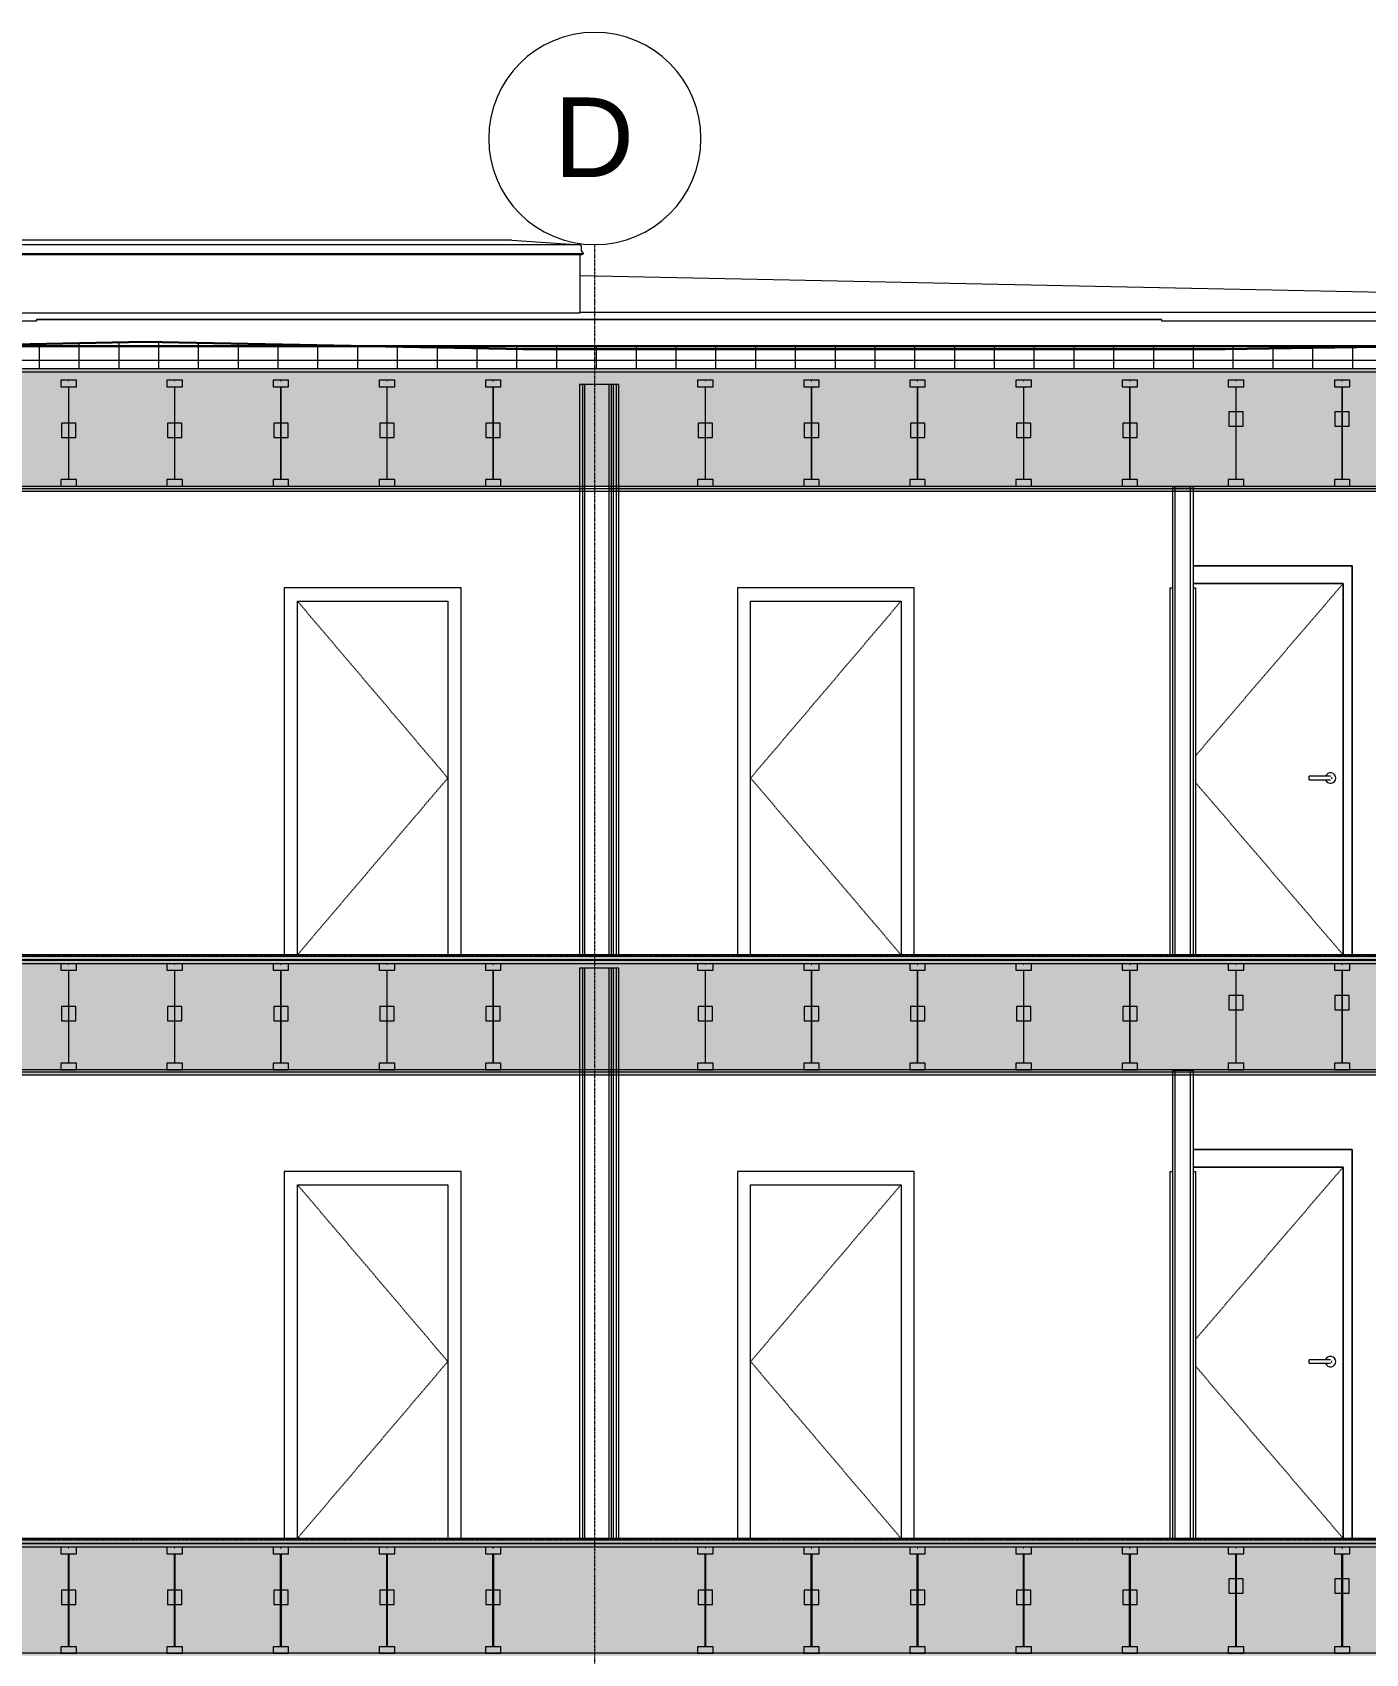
# Model space of a CAD drawing. Header units: inches. Extents: x -4168 to 1483, y -300 to 637.
# Drawn here: x 98.2 to 399.7, y 109.9 to 476.7 of the extents above; entities that cross this region are included whole.
import ezdxf

# ---------------------------------------------------------------- set-up
doc = ezdxf.new("R2010")
doc.units = ezdxf.units.IN
doc.header["$MEASUREMENT"] = 0
doc.linetypes.add('Dash 1_16_', pattern=[0.125, 0.0625, -0.0625])
doc.linetypes.add('Grid Line 1_2_', pattern=[0.875, 0.5, -0.125, 0.125, -0.125])
for name, color, linetype, lineweight in [('0-3', 55, 'Continuous', 9), ('0-5', 10, 'Continuous', 5), ('0-6', 253, 'Continuous', 9), ('A-CLNG-1', 251, 'Continuous', 5), ('A-CLNG-2', 13, 'Continuous', 9), ('A-DOOR-1', 253, 'Dash 1_16_', 9), ('A-DOOR-4', 7, 'Dash 1_16_', 9), ('A-DOOR-5', 7, 'Continuous', 9), ('A-DOOR-FRAM-2', 253, 'Continuous', 9), ('A-DOOR-FRAM-3', 7, 'Continuous', 9), ('A-FLOR-2', 8, 'Continuous', 5), ('A-FLOR-3', 251, 'Continuous', 5), ('A-FLOR-7', 192, 'Continuous', 9), ('A-FLOR-8', 55, 'Continuous', 9), ('A-FLOR-LEVL-1', 51, 'Grid Line 1_2_', 9), ('A-FLOR-MCUT-2', 51, 'Continuous', 9), ('A-FLOR-PATT-1', 45, 'Continuous', 9), ('A-ROOF-1', 252, 'Continuous', 13), ('A-ROOF-2', 251, 'Continuous', 5), ('A-ROOF-3', 132, 'Continuous', 9), ('A-ROOF-4', 55, 'Continuous', 9), ('A-ROOF-PATT-1', 45, 'Continuous', 9), ('A-WALL-1', 253, 'Continuous', 9), ('A-WALL-2', 53, 'Continuous', 13), ('A-WALL-4', 250, 'Continuous', 13), ('A-WALL-6', 55, 'Continuous', 9), ('I-WALL-3', 7, 'Continuous', 9), ('I-WALL-4', 55, 'Continuous', 9), ('S-BEAM-2', 7, 'Continuous', 9), ('S-BEAM-4', 55, 'Continuous', 9), ('S-GRID-1', 1, 'Grid Line 1_2_', 9), ('S-GRID-IDEN', 1, 'Continuous', 9)]:
    doc.layers.add(name, color=color, linetype=linetype, lineweight=lineweight)
doc.styles.add('Arial', font='arial.ttf', dxfattribs={"height": 18})
pattern_1 = [(161.57, (100.2508, 147.113), (-3.8399538, -1.54e-05), [0, -27.322, 3.034, 0]), (18.43, (99.2908, 147.113), (-3.8399538, 1.54e-05), [0, -27.322, 3.034, 0]), (108.43, (100.2508, 147.113), (1.919622, -9.6005246), [9.106, -21.25]), (71.57, (99.2908, 147.113), (1.919622, 9.6005246), [9.106, -21.25])]
pattern_2 = [(135, (99.771, 146.633), (-4.24264, -4.24264), [])]
pattern_3 = [(0, (99.771, 146.633), (15.36, 3.84), [1.267, -10.253, 1.267, -10.253, -61.44]), (0, (99.771, 146.633), (15.36, 3.84), [-23.04, 1.267, -21.773, 1.267, -10.253, -26.88]), (0, (99.771, 146.633), (15.36, 3.84), [-57.6, 1.267, -6.413, 1.267, -17.933]), (120, (105.531, 148.553), (-11.005538, 11.38215), [1.267, -10.253, 1.267, -10.253, -61.44]), (120, (105.531, 148.553), (-11.005538, 11.38215), [-23.04, 1.267, -21.773, 1.267, -10.253, -26.88]), (120, (105.531, 148.553), (-11.005538, 11.38215), [-57.6, 1.267, -6.413, 1.267, -17.933]), (240, (107.451, 156.233), (-4.354462, -15.22215), [1.267, -10.253, 1.267, -10.253, -61.44]), (240, (107.451, 156.233), (-4.354462, -15.22215), [-23.04, 1.267, -21.773, 1.267, -10.253, -26.88]), (240, (107.451, 156.233), (-4.354462, -15.22215), [-57.6, 1.267, -6.413, 1.267, -17.933])]
pattern_4 = [(0, (99.771, 146.633), (0, 4.798), []), (315, (99.7708, 146.633), (4.798427, 0), [6.786, -6.786]), (45, (99.7708, 146.633), (4.798427, 0), [6.786, -6.786])]
pattern_5 = [(0, (99.771, 146.633), (30.72, 7.68), [1.267, -21.773, 1.267, -21.773, -122.88]), (0, (99.771, 146.633), (30.72, 7.68), [-46.08, 1.267, -44.813, 1.267, -21.773, -53.76]), (0, (99.771, 146.633), (30.72, 7.68), [-115.2, 1.267, -14.093, 1.267, -37.133]), (120, (111.291, 150.473), (-22.011075, 22.7643), [1.267, -21.773, 1.267, -21.773, -122.88]), (120, (111.291, 150.473), (-22.011075, 22.7643), [-46.08, 1.267, -44.813, 1.267, -21.773, -53.76]), (120, (111.291, 150.473), (-22.011075, 22.7643), [-115.2, 1.267, -14.093, 1.267, -37.133]), (240, (115.131, 165.833), (-8.708925, -30.4443), [1.267, -21.773, 1.267, -21.773, -122.88]), (240, (115.131, 165.833), (-8.708925, -30.4443), [-46.08, 1.267, -44.813, 1.267, -21.773, -53.76]), (240, (115.131, 165.833), (-8.708925, -30.4443), [-115.2, 1.267, -14.093, 1.267, -37.133])]
pattern_6 = [(0, (99.771, 146.633), (0, 9), []), (90, (99.771, 146.633), (-9, 6e-16), [])]

# ---------------------------------------------------------------- blocks, each defined once
blk = doc.blocks.new('SWING - SINGLE - FLUSH - SWING - FLUSH - 2-10 x 6-8 - PRIVACY-3983844-BUILDING SECTION - EAST_WEST AT RAMP - LOOKING SOUTH')
at = {"layer": 'A-DOOR-FRAM-2'}
for p, q in [((-10709.06, 136), (-10709.06, 219)), ((-10709.06, 219), (-10708.56, 219)), ((-10703.81, 219), (-10703.31, 219)), ((-10703.31, 219), (-10703.31, 136))]:
    blk.add_line(p, q, dxfattribs=at)
blk = doc.blocks.new('SWING - SINGLE - FLUSH - SWING - FLUSH - 2-10 x 6-8 - PRIVACY-V71-BUILDING SECTION - EAST_WEST AT RAMP - LOOKING SOUTH')
at = {"layer": 'A-DOOR-1'}
for p in [(-10769.94, 216), (-10769.94, 136)]:
    blk.add_line(p, (-10803.94, 176), dxfattribs=at)
at = {"layer": 'A-DOOR-FRAM-2'}
for p, q in [((-10806.94, 219), (-10806.94, 136)), ((-10766.94, 219), (-10806.94, 219)), ((-10766.94, 136), (-10766.94, 219)), ((-10803.94, 136), (-10803.94, 216)), ((-10803.94, 216), (-10769.94, 216)), ((-10769.94, 216), (-10769.94, 136))]:
    blk.add_line(p, q, dxfattribs=at)
blk = doc.blocks.new('SWING - SINGLE - FLUSH - SWING - FLUSH - 2-10 x 6-8 - PRIVACY-V72-BUILDING SECTION - EAST_WEST AT RAMP - LOOKING SOUTH')
at = {"layer": 'A-DOOR-1'}
for p in [(-10906.43, 216), (-10906.43, 136)]:
    blk.add_line(p, (-10872.43, 176), dxfattribs=at)
at = {"layer": 'A-DOOR-FRAM-2'}
for p, q in [((-10869.43, 219), (-10909.43, 219)), ((-10909.43, 219), (-10909.43, 136)), ((-10869.43, 136), (-10869.43, 219)), ((-10906.43, 136), (-10906.43, 216)), ((-10906.43, 216), (-10872.43, 216)), ((-10872.43, 216), (-10872.43, 136))]:
    blk.add_line(p, q, dxfattribs=at)
blk = doc.blocks.new('CTR - 1st Phase - Unit Layouts_rvt-2-BUILDING SECTION - EAST_WEST AT RAMP - LOOKING SOUTH')
at = {"layer": 'A-WALL-1'}
for p, q in [((-10703.81, 373.87), (-10708.56, 373.87)), ((-10708.56, 373.87), (-10708.56, 268)), ((-10703.81, 268), (-10703.81, 373.87)), ((-10708.56, 268), (-10703.81, 268)), ((-10703.81, 241.87), (-10708.56, 241.87)), ((-10708.56, 241.87), (-10708.56, 136)), ((-10703.81, 136), (-10703.81, 241.87)), ((-10708.56, 136), (-10703.81, 136))]:
    blk.add_line(p, q, dxfattribs=at)
at = {"layer": 'A-WALL-2'}
for p, q in [((-10707.94, 268), (-10707.94, 373.87)), ((-10704.44, 268), (-10704.44, 373.87)), ((-10707.94, 136), (-10707.94, 241.87)), ((-10704.44, 136), (-10704.44, 241.87))]:
    blk.add_line(p, q, dxfattribs=at)
at = {"layer": '0-6'}
for name, p in [('SWING - SINGLE - FLUSH - SWING - FLUSH - 2-10 x 6-8 - PRIVACY-V72-BUILDING SECTION - EAST_WEST AT RAMP - LOOKING SOUTH', (0, 132)), ('SWING - SINGLE - FLUSH - SWING - FLUSH - 2-10 x 6-8 - PRIVACY-V71-BUILDING SECTION - EAST_WEST AT RAMP - LOOKING SOUTH', (0, 132)), ('SWING - SINGLE - FLUSH - SWING - FLUSH - 2-10 x 6-8 - PRIVACY-3983844-BUILDING SECTION - EAST_WEST AT RAMP - LOOKING SOUTH', (0, 132)), ('SWING - SINGLE - FLUSH - SWING - FLUSH - 2-10 x 6-8 - PRIVACY-V72-BUILDING SECTION - EAST_WEST AT RAMP - LOOKING SOUTH', (0, 0)), ('SWING - SINGLE - FLUSH - SWING - FLUSH - 2-10 x 6-8 - PRIVACY-V71-BUILDING SECTION - EAST_WEST AT RAMP - LOOKING SOUTH', (0, 0)), ('SWING - SINGLE - FLUSH - SWING - FLUSH - 2-10 x 6-8 - PRIVACY-3983844-BUILDING SECTION - EAST_WEST AT RAMP - LOOKING SOUTH', (0, 0))]:
    blk.add_blockref(name, p, dxfattribs=at)
blk = doc.blocks.new('HOLLOW METAL - UNIT DOOR-V87-BUILDING SECTION - EAST_WEST AT RAMP - LOOKING SOUTH')
at = {"layer": 'A-DOOR-4'}
for p, q in [((-10669.94, 352), (-10703.31, 313.06)), ((-10703.31, 306.94), (-10669.94, 268))]:
    blk.add_line(p, q, dxfattribs=at)
at = {"layer": 'A-DOOR-5'}
for p, q in [((-10669.94, 352), (-10703.81, 352)), ((-10669.94, 268), (-10669.94, 352)), ((-10673.48, 308.39), (-10677.62, 308.39)), ((-10677.62, 308), (-10677.62, 308.39)), ((-10677.62, 307.61), (-10677.62, 308)), ((-10677.62, 307.61), (-10673.48, 307.61))]:
    blk.add_line(p, q, dxfattribs=at)
at = {"layer": 'A-DOOR-5', "flags": 128}
for points in [[(-10672.89, 308.39), (-10672.89, 308.39), (-10672.89, 308.39), (-10672.9, 308.39), (-10672.9, 308.39), (-10672.9, 308.39), (-10672.91, 308.39), (-10672.92, 308.39), (-10672.92, 308.39), (-10672.93, 308.39), (-10672.94, 308.39), (-10672.95, 308.39), (-10672.96, 308.39), (-10672.97, 308.39), (-10672.98, 308.39), (-10673, 308.39), (-10673.01, 308.39), (-10673.02, 308.39), (-10673.04, 308.39), (-10673.06, 308.39), (-10673.07, 308.39), (-10673.09, 308.39), (-10673.11, 308.39), (-10673.13, 308.39), (-10673.14, 308.39), (-10673.16, 308.39), (-10673.18, 308.39), (-10673.2, 308.39), (-10673.23, 308.39), (-10673.25, 308.39), (-10673.27, 308.39), (-10673.29, 308.39), (-10673.31, 308.39), (-10673.34, 308.39), (-10673.36, 308.39), (-10673.38, 308.39), (-10673.41, 308.39), (-10673.43, 308.39), (-10673.45, 308.39), (-10673.48, 308.39), (-10673.48, 308.39)], [(-10673.48, 307.61), (-10673.46, 307.61), (-10673.44, 307.61), (-10673.41, 307.61), (-10673.39, 307.61), (-10673.37, 307.61), (-10673.34, 307.61), (-10673.32, 307.61), (-10673.3, 307.61), (-10673.28, 307.61), (-10673.25, 307.61), (-10673.23, 307.61), (-10673.21, 307.61), (-10673.19, 307.61), (-10673.17, 307.61), (-10673.15, 307.61), (-10673.13, 307.61), (-10673.11, 307.61), (-10673.09, 307.61), (-10673.08, 307.61), (-10673.06, 307.61), (-10673.04, 307.61), (-10673.03, 307.61), (-10673.01, 307.61), (-10673, 307.61), (-10672.99, 307.61), (-10672.97, 307.61), (-10672.96, 307.61), (-10672.95, 307.61), (-10672.94, 307.61), (-10672.93, 307.61), (-10672.92, 307.61), (-10672.92, 307.61), (-10672.91, 307.61), (-10672.91, 307.61), (-10672.9, 307.61), (-10672.9, 307.61), (-10672.89, 307.61), (-10672.89, 307.61), (-10672.89, 307.61)]]:
    blk.add_lwpolyline(points, dxfattribs=at)
at = {"layer": 'A-DOOR-5'}
for centre, radius, start, end in [((-10672.79, 308), 1.18, 0, 160.3657), ((-10672.89, 308), 0.394, 75, 90), ((-10672.89, 308), 0.394, 0, 30), ((-10672.79, 308), 1.18, 199.5633, 0), ((-10672.89, 308), 0.394, 270, 285), ((-10672.89, 308), 0.394, 330, 0)]:
    blk.add_arc(centre, radius, start, end, dxfattribs=at)
at = {"layer": 'A-DOOR-FRAM-3'}
for p, q in [((-10667.94, 356), (-10703.81, 356)), ((-10667.94, 268), (-10667.94, 356)), ((-10703.81, 352), (-10669.94, 352)), ((-10669.94, 352), (-10669.94, 268))]:
    blk.add_line(p, q, dxfattribs=at)
blk = doc.blocks.new('CTR - 1st Phase - Common Walls_rvt-2-BUILDING SECTION - EAST_WEST AT RAMP - LOOKING SOUTH')
at = {"layer": 'A-WALL-4'}
for p, q in [((-10842, 397), (-10842, 268)), ((-10841.5, 397), (-10841.5, 268)), ((-10836, 397), (-10836, 268)), ((-10835.5, 397), (-10835.5, 268)), ((-10835, 397), (-10835, 268)), ((-10834.38, 397), (-10834.38, 268)), ((-10842, 265), (-10842, 136)), ((-10841.5, 265), (-10841.5, 136)), ((-10836, 265), (-10836, 136)), ((-10835.5, 265), (-10835.5, 136)), ((-10835, 265), (-10835, 136)), ((-10834.38, 265), (-10834.38, 136))]:
    blk.add_line(p, q, dxfattribs=at)
at = {"layer": 'I-WALL-3'}
for p, q in [((-10833.75, 397), (-10842.63, 397)), ((-10842.63, 397), (-10842.63, 268)), ((-10833.75, 268), (-10833.75, 397)), ((-10842.63, 268), (-10833.75, 268)), ((-10833.75, 265), (-10842.63, 265)), ((-10842.63, 265), (-10842.63, 136)), ((-10833.75, 136), (-10833.75, 265)), ((-10842.63, 136), (-10833.75, 136))]:
    blk.add_line(p, q, dxfattribs=at)
at = {"layer": 'I-WALL-4'}
for p, q in [((-10703.81, 356), (-10667.94, 356)), ((-10667.94, 356), (-10667.94, 268)), ((-10703.81, 224), (-10667.94, 224)), ((-10667.94, 224), (-10667.94, 136))]:
    blk.add_line(p, q, dxfattribs=at)
at = {"layer": '0-3'}
for p in [(0, 0), (0, -132)]:
    blk.add_blockref('HOLLOW METAL - UNIT DOOR-V87-BUILDING SECTION - EAST_WEST AT RAMP - LOOKING SOUTH', p, dxfattribs=at)
blk = doc.blocks.new('TRUSS - 24_-2435410-BUILDING SECTION - EAST_WEST AT RAMP - LOOKING SOUTH')
at = {"layer": 'S-BEAM-2'}
for p, q in [((-11100.44, 134), (-11103.94, 134)), ((-11103.94, 134), (-11103.94, 132.5)), ((-11103.94, 132.5), (-11100.44, 132.5)), ((-11100.44, 132.5), (-11100.44, 134)), ((-11100.56, 124.3), (-11103.81, 124.3)), ((-11103.81, 124.3), (-11103.81, 121.04)), ((-11103.81, 121.04), (-11100.56, 121.04)), ((-11100.56, 121.04), (-11100.56, 124.3)), ((-11100.44, 111.5), (-11103.94, 111.5)), ((-11103.94, 111.5), (-11103.94, 110)), ((-11100.44, 110), (-11100.44, 111.5)), ((-11103.94, 110), (-11100.44, 110))]:
    blk.add_line(p, q, dxfattribs=at)
at = {"layer": 'S-BEAM-4'}
for p, q in [((-11102.25, 133.75), (-11102.13, 133.75)), ((-11102.25, 111.5), (-11102.25, 132.5)), ((-11102.13, 132.5), (-11102.13, 111.5))]:
    blk.add_line(p, q, dxfattribs=at)
blk = doc.blocks.new('TRUSS - 24_-2435448-BUILDING SECTION - EAST_WEST AT RAMP - LOOKING SOUTH')
at = {"layer": 'S-BEAM-2'}
for p, q in [((-11028.44, 134), (-11031.94, 134)), ((-11031.94, 134), (-11031.94, 132.5)), ((-11031.94, 132.5), (-11028.44, 132.5)), ((-11028.44, 132.5), (-11028.44, 134)), ((-11028.56, 126.83), (-11031.81, 126.83)), ((-11031.81, 126.83), (-11031.81, 123.57)), ((-11028.56, 123.57), (-11028.56, 126.83)), ((-11031.81, 123.57), (-11028.56, 123.57)), ((-11028.44, 111.5), (-11031.94, 111.5)), ((-11031.94, 111.5), (-11031.94, 110)), ((-11028.44, 110), (-11028.44, 111.5)), ((-11031.94, 110), (-11028.44, 110))]:
    blk.add_line(p, q, dxfattribs=at)
at = {"layer": 'S-BEAM-4'}
for p, q in [((-11030.25, 133.75), (-11030.13, 133.75)), ((-11030.25, 111.5), (-11030.25, 132.5)), ((-11030.13, 132.5), (-11030.13, 111.5))]:
    blk.add_line(p, q, dxfattribs=at)
blk = doc.blocks.new('TRUSS - 24_-V99-BUILDING SECTION - EAST_WEST AT RAMP - LOOKING SOUTH')
at = {"layer": 'S-BEAM-2'}
for p, q in [((-10427.64, 134), (-10427.64, 132.5)), ((-10424.14, 134), (-10427.64, 134)), ((-10427.64, 132.5), (-10424.14, 132.5)), ((-10424.14, 132.5), (-10424.14, 134)), ((-10424.26, 124.3), (-10427.51, 124.3)), ((-10427.51, 124.3), (-10427.51, 121.04)), ((-10427.51, 121.04), (-10424.26, 121.04)), ((-10424.26, 121.04), (-10424.26, 124.3)), ((-10427.64, 111.5), (-10427.64, 110)), ((-10424.14, 111.5), (-10427.64, 111.5)), ((-10424.14, 110), (-10424.14, 111.5)), ((-10427.64, 110), (-10424.14, 110))]:
    blk.add_line(p, q, dxfattribs=at)
at = {"layer": 'S-BEAM-4'}
for p, q in [((-10425.83, 133.75), (-10425.95, 133.75)), ((-10425.95, 132.5), (-10425.95, 111.5)), ((-10425.83, 111.5), (-10425.83, 132.5))]:
    blk.add_line(p, q, dxfattribs=at)
blk = doc.blocks.new('TRUSS - 24_-V98-BUILDING SECTION - EAST_WEST AT RAMP - LOOKING SOUTH')
at = {"layer": 'S-BEAM-2'}
for p, q in [((-10355.64, 134), (-10355.64, 132.5)), ((-10352.14, 134), (-10355.64, 134)), ((-10355.64, 132.5), (-10352.14, 132.5)), ((-10352.14, 132.5), (-10352.14, 134)), ((-10352.26, 126.83), (-10355.51, 126.83)), ((-10355.51, 126.83), (-10355.51, 123.57)), ((-10352.26, 123.57), (-10352.26, 126.83)), ((-10355.51, 123.57), (-10352.26, 123.57)), ((-10355.64, 111.5), (-10355.64, 110)), ((-10352.14, 111.5), (-10355.64, 111.5)), ((-10352.14, 110), (-10352.14, 111.5)), ((-10355.64, 110), (-10352.14, 110))]:
    blk.add_line(p, q, dxfattribs=at)
at = {"layer": 'S-BEAM-4'}
for p, q in [((-10353.83, 133.75), (-10353.95, 133.75)), ((-10353.95, 132.5), (-10353.95, 111.5)), ((-10353.83, 111.5), (-10353.83, 132.5))]:
    blk.add_line(p, q, dxfattribs=at)
blk = doc.blocks.new('CTR - 1st Phase - Structure_rvt-2-BUILDING SECTION - EAST_WEST AT RAMP - LOOKING SOUTH')
at = {"layer": '0-3'}
for name, p in [('TRUSS - 24_-V99-BUILDING SECTION - EAST_WEST AT RAMP - LOOKING SOUTH', (-532.3, 264)), ('TRUSS - 24_-V99-BUILDING SECTION - EAST_WEST AT RAMP - LOOKING SOUTH', (-508.3, 264)), ('TRUSS - 24_-V99-BUILDING SECTION - EAST_WEST AT RAMP - LOOKING SOUTH', (-484.3, 264)), ('TRUSS - 24_-V99-BUILDING SECTION - EAST_WEST AT RAMP - LOOKING SOUTH', (-460.3, 264)), ('TRUSS - 24_-V99-BUILDING SECTION - EAST_WEST AT RAMP - LOOKING SOUTH', (-436.3, 264)), ('TRUSS - 24_-V99-BUILDING SECTION - EAST_WEST AT RAMP - LOOKING SOUTH', (-388.3, 264)), ('TRUSS - 24_-V99-BUILDING SECTION - EAST_WEST AT RAMP - LOOKING SOUTH', (-364.3, 264)), ('TRUSS - 24_-V99-BUILDING SECTION - EAST_WEST AT RAMP - LOOKING SOUTH', (-340.3, 264)), ('TRUSS - 24_-V99-BUILDING SECTION - EAST_WEST AT RAMP - LOOKING SOUTH', (-316.3, 264)), ('TRUSS - 24_-V99-BUILDING SECTION - EAST_WEST AT RAMP - LOOKING SOUTH', (-292.3, 264)), ('TRUSS - 24_-V98-BUILDING SECTION - EAST_WEST AT RAMP - LOOKING SOUTH', (-340.3, 264)), ('TRUSS - 24_-V98-BUILDING SECTION - EAST_WEST AT RAMP - LOOKING SOUTH', (-316.3, 264)), ('TRUSS - 24_-V99-BUILDING SECTION - EAST_WEST AT RAMP - LOOKING SOUTH', (-532.3, 132)), ('TRUSS - 24_-V99-BUILDING SECTION - EAST_WEST AT RAMP - LOOKING SOUTH', (-508.3, 132)), ('TRUSS - 24_-V99-BUILDING SECTION - EAST_WEST AT RAMP - LOOKING SOUTH', (-484.3, 132)), ('TRUSS - 24_-V99-BUILDING SECTION - EAST_WEST AT RAMP - LOOKING SOUTH', (-460.3, 132)), ('TRUSS - 24_-V99-BUILDING SECTION - EAST_WEST AT RAMP - LOOKING SOUTH', (-436.3, 132)), ('TRUSS - 24_-V99-BUILDING SECTION - EAST_WEST AT RAMP - LOOKING SOUTH', (-388.3, 132)), ('TRUSS - 24_-V99-BUILDING SECTION - EAST_WEST AT RAMP - LOOKING SOUTH', (-364.3, 132)), ('TRUSS - 24_-V99-BUILDING SECTION - EAST_WEST AT RAMP - LOOKING SOUTH', (-340.3, 132)), ('TRUSS - 24_-V99-BUILDING SECTION - EAST_WEST AT RAMP - LOOKING SOUTH', (-316.3, 132)), ('TRUSS - 24_-V99-BUILDING SECTION - EAST_WEST AT RAMP - LOOKING SOUTH', (-292.3, 132)), ('TRUSS - 24_-V98-BUILDING SECTION - EAST_WEST AT RAMP - LOOKING SOUTH', (-340.3, 132)), ('TRUSS - 24_-V98-BUILDING SECTION - EAST_WEST AT RAMP - LOOKING SOUTH', (-316.3, 132)), ('TRUSS - 24_-2435410-BUILDING SECTION - EAST_WEST AT RAMP - LOOKING SOUTH', (144, 0)), ('TRUSS - 24_-2435410-BUILDING SECTION - EAST_WEST AT RAMP - LOOKING SOUTH', (168, 0)), ('TRUSS - 24_-2435410-BUILDING SECTION - EAST_WEST AT RAMP - LOOKING SOUTH', (192, 0)), ('TRUSS - 24_-2435410-BUILDING SECTION - EAST_WEST AT RAMP - LOOKING SOUTH', (216, 0)), ('TRUSS - 24_-2435410-BUILDING SECTION - EAST_WEST AT RAMP - LOOKING SOUTH', (240, 0)), ('TRUSS - 24_-2435410-BUILDING SECTION - EAST_WEST AT RAMP - LOOKING SOUTH', (288, 0)), ('TRUSS - 24_-2435410-BUILDING SECTION - EAST_WEST AT RAMP - LOOKING SOUTH', (312, 0)), ('TRUSS - 24_-2435410-BUILDING SECTION - EAST_WEST AT RAMP - LOOKING SOUTH', (336, 0)), ('TRUSS - 24_-2435410-BUILDING SECTION - EAST_WEST AT RAMP - LOOKING SOUTH', (360, 0)), ('TRUSS - 24_-2435410-BUILDING SECTION - EAST_WEST AT RAMP - LOOKING SOUTH', (384, 0)), ('TRUSS - 24_-2435448-BUILDING SECTION - EAST_WEST AT RAMP - LOOKING SOUTH', (336, 0)), ('TRUSS - 24_-2435448-BUILDING SECTION - EAST_WEST AT RAMP - LOOKING SOUTH', (360, 0))]:
    blk.add_blockref(name, p, dxfattribs=at)
blk = doc.blocks.new('Basic Wall _ EXT - FIBER CEMENT - SMALL - 2_ XPS - ___-2145932-BUILDING SECTION - EAST_WEST AT RAMP - LOOKING SOUTH')
at = {"layer": 'A-WALL-6'}
for p, q in [((-11256.27, 428.6), (-11240.83, 429.66)), ((-10857.95, 429.66), (-11240.83, 429.66)), ((-10857.95, 429.66), (-10842.51, 428.6)), ((-11257, 426.57), (-11256.53, 427.3)), ((-11256.81, 426.45), (-11257, 426.57)), ((-10841.78, 426.57), (-11257, 426.57)), ((-11256.68, 426.42), (-10842.1, 426.42)), ((-11256.49, 427.44), (-11256.49, 428.35)), ((-10842.51, 428.6), (-11256.27, 428.6)), ((-10842.29, 428.35), (-10842.29, 427.44)), ((-10842.25, 427.3), (-10841.78, 426.57)), ((-10841.78, 426.57), (-10841.97, 426.45))]:
    blk.add_line(p, q, dxfattribs=at)
at = {"layer": 'A-WALL-6', "flags": 128}
for points in [[(-11256.68, 426.42), (-11256.69, 426.42), (-11256.75, 426.43), (-11256.81, 426.45)], [(-11256.53, 427.3), (-11256.5, 427.35), (-11256.49, 427.39), (-11256.49, 427.44)], [(-11256.49, 428.35), (-11256.48, 428.41), (-11256.46, 428.47), (-11256.42, 428.52), (-11256.38, 428.56), (-11256.32, 428.59), (-11256.27, 428.6)], [(-10842.51, 428.6), (-10842.45, 428.59), (-10842.4, 428.56), (-10842.36, 428.52), (-10842.32, 428.47), (-10842.3, 428.41), (-10842.29, 428.35)], [(-10842.29, 427.44), (-10842.29, 427.39), (-10842.27, 427.35), (-10842.25, 427.3)], [(-10841.97, 426.45), (-10842.03, 426.43), (-10842.09, 426.42), (-10842.1, 426.42)]]:
    blk.add_lwpolyline(points, dxfattribs=at)
blk = doc.blocks.new('Grid - Grid Head - Circle-50561-BUILDING SECTION - EAST_WEST AT RAMP - LOOKING SOUTH')
at = {"layer": 'S-GRID-IDEN'}
for start, end in [(0, 180), (180, 360)]:
    blk.add_arc((-11847.19, 475.86), 24, start, end, dxfattribs=at)

msp = doc.modelspace()

# ---------------------------------------------------------------- hatches: boundary and pattern name
at = {"layer": 'A-CLNG-1'}
h = msp.add_hatch(color=256, dxfattribs=at)
h.paths.add_polyline_path([(-774.6726, 109.5), (-774.6226, 109.5), (-774.6226, 110), (-774.6726, 109.9995)], flags=0)
h.paths.add_polyline_path([(-814.2351, 109.5), (-814.2351, 110), (-814.8601, 110), (-814.8601, 109.5)], flags=0)
h.paths.add_polyline_path([(-1017.1241, 109.5), (-818.3601, 109.5), (-818.3601, 110), (-1017.1241, 110)], flags=0)
h.paths.add_polyline_path([(874.3335, 109.5), (1047.479, 109.5), (1047.4774, 110), (-366.4226, 110), (-366.4226, 109.5), (874.1123, 109.5)], flags=0)
at = {"layer": 'A-FLOR-2'}
h = msp.add_hatch(color=256, dxfattribs=at)
h.paths.add_polyline_path([(-640.8351, 266.75), (-488.8726, 266.75), (-488.8726, 266.875), (-1045.7726, 266.875), (-1045.7726, 266.75), (-643.8081, 266.75)], flags=0)
h.paths.add_polyline_path([(662.3851, 266.75), (1076.1274, 266.75), (1076.1274, 266.875), (-365.9976, 266.875), (-365.9976, 266.75), (134.9788, 266.75), (657.4561, 266.75)], flags=0)
h = msp.add_hatch(color=256, dxfattribs=at)
h.paths.add_polyline_path([(-869.7436, 134.75), (-774.4226, 134.75), (-774.4226, 134.875), (-1045.7726, 134.875), (-1045.7726, 134.75), (-978.9823, 134.75), (-886.154, 134.75)], flags=0)
h.paths.add_polyline_path([(756.0367, 134.75), (1076.1274, 134.75), (1076.1274, 134.875), (568.7335, 134.875), (-365.9976, 134.875), (-365.9976, 134.75), (125.1207, 134.75), (720.4149, 134.75)], flags=0)
at = {"layer": 'A-FLOR-3'}
h = msp.add_hatch(color=256, dxfattribs=at)
h.paths.add_polyline_path([(-589.5888, 241.5), (-488.8726, 241.5), (-488.8726, 242), (-682.6226, 242), (-682.6226, 241.5), (-594.0476, 241.5)], flags=0)
h.paths.add_polyline_path([(-1045.1476, 241.5), (-828.3726, 241.5), (-828.3726, 241.875), (-824.8726, 241.875), (-824.8726, 241.5), (-688.1226, 241.5), (-688.1226, 242), (-1045.7726, 242), (-1045.7726, 241.5)], flags=0)
h.paths.add_polyline_path([(-91.7566, 241.5), (1076.1274, 241.5), (1076.1274, 242), (-365.9976, 242), (-365.9976, 241.5), (-101.6147, 241.5)], flags=0)
at = {"layer": 'A-FLOR-PATT-1'}
h = msp.add_hatch(dxfattribs=at)
h.set_pattern_fill('FP_21', color=256, style=0, pattern_type=2)
h.set_pattern_definition(pattern_2)
h.paths.add_polyline_path([(-499.9851, 267.625), (-488.8726, 267.625), (-488.8726, 268), (-1045.1476, 268), (-1045.1476, 267.625), (-500.0543, 267.625)], flags=0)
h.paths.add_polyline_path([(662.3851, 267.625), (1075.5024, 267.625), (1075.5024, 268), (-365.9976, 268), (-365.9976, 267.625), (657.4561, 267.625)], flags=0)
h = msp.add_hatch(dxfattribs=at)
h.set_pattern_fill('FP_20', color=256, style=0, pattern_type=2)
h.set_pattern_definition(pattern_1)
h.paths.add_polyline_path([(-1045.7726, 242), (-488.8726, 242), (-488.8726, 266), (-1051.2726, 266), (-1051.2726, 242)], flags=0)
h.paths.add_polyline_path([(682.1013, 242), (1081.6274, 242), (1081.6274, 266), (-365.9976, 266), (-365.9976, 242), (677.1722, 242)], flags=0)
h = msp.add_hatch(dxfattribs=at)
h.set_pattern_fill('FP_22', color=256, style=0, pattern_type=2)
h.set_pattern_definition(pattern_3)
h.paths.add_polyline_path([(-594.5178, 266.875), (-488.8726, 266.875), (-488.8726, 267.625), (-1045.7726, 267.6246), (-1045.7726, 266.875), (-604.3759, 266.875)], flags=0)
h.paths.add_polyline_path([(657.4561, 266.875), (1076.1274, 266.875), (1076.1274, 267.625), (-365.9976, 267.625), (-365.9976, 266.875), (647.598, 266.875)], flags=0)
h = msp.add_hatch(dxfattribs=at)
h.set_pattern_fill('FP_23', color=256, style=0, pattern_type=2)
h.set_pattern_definition(pattern_4)
h.paths.add_polyline_path([(-767.9976, 266), (-488.8726, 266), (-488.8726, 266.75), (-1045.7726, 266.75), (-1045.7726, 266), (-801.9976, 266)], flags=0)
h.paths.add_polyline_path([(916.5089, 266), (1076.1274, 266), (1076.1274, 266.75), (-365.9976, 266.75), (-365.9976, 266), (913.7657, 266)], flags=0)
h = msp.add_hatch(dxfattribs=at)
h.set_pattern_fill('FP_24', color=256, style=0, pattern_type=2)
h.set_pattern_definition(pattern_5)
h.paths.add_polyline_path([(-1045.1476, 240.875), (-828.3726, 240.875), (-828.3726, 241.5), (-1045.1476, 241.5)], flags=0)
h.paths.add_polyline_path([(-491.0082, 240.875), (-488.8726, 240.875), (-488.8726, 241.5), (-682.6226, 241.5), (-682.6226, 240.875), (-495.6101, 240.875)], flags=0)
h.paths.add_polyline_path([(-824.8726, 240.875), (-688.1226, 240.875), (-688.1226, 241.5), (-824.8726, 241.5), (-824.8726, 241.2525)], flags=0)
h.paths.add_polyline_path([(-365.9976, 240.875), (1075.5024, 240.875), (1075.5024, 241.5), (-365.9976, 241.5)], flags=0)
h = msp.add_hatch(dxfattribs=at)
h.set_pattern_fill('FP_21', color=256, style=0, pattern_type=2)
h.set_pattern_definition(pattern_2)
h.paths.add_polyline_path([(-1045.1476, 135.625), (-774.4226, 135.625), (-774.4226, 136), (-1045.1476, 136)], flags=0)
h.paths.add_polyline_path([(834.9012, 135.625), (1075.5024, 135.625), (1075.5024, 136), (-365.9976, 136), (-365.9976, 135.625), (832.3524, 135.625)], flags=0)
h = msp.add_hatch(dxfattribs=at)
h.set_pattern_fill('FP_20', color=256, style=0, pattern_type=2)
h.set_pattern_definition(pattern_1)
h.paths.add_polyline_path([(-1051.2726, 110), (-774.4226, 110), (-774.4226, 134), (-1051.2726, 134), (-1051.2726, 120.222)], flags=0)
h.paths.add_polyline_path([(-365.9976, 110), (1081.6274, 110), (1081.6274, 134), (-365.9976, 134), (-365.9976, 114.2394)], flags=0)
h = msp.add_hatch(dxfattribs=at)
h.set_pattern_fill('FP_22', color=256, style=0, pattern_type=2)
h.set_pattern_definition(pattern_3)
h.paths.add_polyline_path([(-867.7991, 134.875), (-774.4226, 134.875), (-774.4226, 135.625), (-1045.7726, 135.625), (-1045.7726, 134.875), (-869.7436, 134.875)], flags=0)
h.paths.add_polyline_path([(798.3524, 134.875), (1076.1274, 134.875), (1076.1274, 135.625), (-365.9976, 135.625), (-365.9976, 134.875), (795.3524, 134.875)], flags=0)
h = msp.add_hatch(dxfattribs=at)
h.set_pattern_fill('FP_23', color=256, style=0, pattern_type=2)
h.set_pattern_definition(pattern_4)
h.paths.add_polyline_path([(-774.4226, 134), (-774.4226, 134.75), (-1045.7726, 134.75), (-1045.7726, 134), (-781.821, 134)], flags=0)
h.paths.add_polyline_path([(6.824, 134), (1076.1274, 134), (1076.1274, 134.75), (-365.9976, 134.75), (-365.9976, 134), (-3.0341, 134)], flags=0)
at = {"layer": 'A-ROOF-1'}
h = msp.add_hatch(color=256, dxfattribs=at)
h.paths.add_polyline_path([(-367.7476, 404.8718), (-367.7824, 405.1224), (-466.363, 406.7531), (-522.0102, 405.5454), (-510.4883, 405.5454), (-465.9091, 406.5129), (-367.7824, 404.8724)], flags=0)
h.paths.add_polyline_path([(-658.1621, 405.5454), (-651.513, 405.5454), (-682.8726, 406.7253), (-682.8726, 406.4752), (-663.5243, 405.7472)], flags=0)
h.paths.add_polyline_path([(618.0239, 405.5454), (636.9593, 405.5454), (608.5631, 405.7955), (615.8545, 405.7955), (475.9774, 406.763), (412.5656, 405.7955), (428.9531, 405.7955), (475.9783, 406.513), (615.8578, 405.5454)], flags=0)
h.paths.add_polyline_path([(-132.1773, 405.7955), (-121.3308, 405.8079), (-164.9267, 406.763), (-204.123, 405.7955), (-193.9916, 405.7955), (-164.9263, 406.5129), (-141.047, 405.9898)], flags=0)
h.paths.add_polyline_path([(85.6885, 405.7955), (87.3546, 405.7955), (123.6073, 406.5129), (160.8532, 405.7955), (173.8343, 405.7955), (123.6073, 406.763), (75.8304, 405.7955), (80.8697, 405.7955)], flags=0)
h = msp.add_hatch(color=256, dxfattribs=at)
h.paths.add_polyline_path([(-604.3759, 405.5454), (-520.0802, 405.5873), (-510.4886, 405.7955), (-657.2599, 405.7616), (-651.513, 405.5454), (-614.234, 405.5454)], flags=0)
h.paths.add_polyline_path([(647.598, 405.5454), (713.2274, 405.5456), (713.2274, 405.7955), (613.4138, 405.7528), (637.74, 405.5454)], flags=0)
h.paths.add_polyline_path([(-91.7566, 405.5454), (75.8304, 405.5674), (85.6885, 405.7955), (-367.7476, 405.7955), (-367.7476, 405.5454), (-101.6147, 405.5454)], flags=0)
h.paths.add_polyline_path([(412.4149, 405.5454), (412.564, 405.5454), (428.9531, 405.7955), (163.0707, 405.7528), (174.411, 405.5454), (411.0045, 405.5454)], flags=0)
at = {"layer": 'A-ROOF-2'}
h = msp.add_hatch(color=256, dxfattribs=at)
h.paths.add_polyline_path([(-682.6226, 373.5), (-487.1226, 373.5), (-487.1226, 374), (-682.6226, 374), (-682.6226, 373.5032)], flags=0)
h.paths.add_polyline_path([(646.0024, 373.5), (712.6649, 373.5007), (712.6649, 374), (516.8774, 374), (516.8774, 373.5), (640.346, 373.5)], flags=0)
h.paths.add_polyline_path([(-365.4976, 373.5), (-64.9351, 373.5), (-64.9351, 374), (-367.7476, 374), (-367.7476, 373.5), (-367.6226, 373.5)], flags=0)
h.paths.add_polyline_path([(509.5852, 373.5), (511.3774, 373.5), (511.3774, 374), (228.5649, 374), (228.5649, 373.5), (499.7271, 373.5)], flags=0)
h.paths.add_polyline_path([(-59.4351, 373.5), (223.0649, 373.5), (223.0649, 374), (-59.4351, 374), (-59.4351, 373.8575)], flags=0)
at = {"layer": 'A-ROOF-PATT-1'}
h = msp.add_hatch(dxfattribs=at)
h.set_pattern_fill('FP_26', color=256, style=0, pattern_type=2)
h.set_pattern_definition(pattern_6)
h.paths.add_polyline_path([(-466.363, 402.513), (-367.7476, 402.513), (-367.7824, 404.8724), (-466.363, 406.5031), (-510.4883, 405.5454), (-487.1226, 405.5454), (-487.1226, 402.513), (-475.506, 402.513)], flags=0)
h.paths.add_polyline_path([(-682.8726, 405.5454), (-658.1621, 405.5454), (-682.8726, 406.4752), (-682.8726, 405.7955)], flags=0)
h.paths.add_polyline_path([(480.011, 405.5454), (615.8578, 405.5454), (475.9783, 406.513), (412.564, 405.5454), (470.1529, 405.5454)], flags=0)
h.paths.add_polyline_path([(125.1207, 405.5454), (173.8346, 405.5454), (123.6073, 406.5129), (75.8304, 405.5454), (123.6073, 405.5454)], flags=0)
h.paths.add_polyline_path([(-180.4792, 405.7955), (-132.1773, 405.7955), (-164.9263, 406.5129), (-193.9916, 405.7955), (-183.3226, 405.7955)], flags=0)
h = msp.add_hatch(dxfattribs=at)
h.set_pattern_fill('FP_26', color=256, style=0, pattern_type=2)
h.set_pattern_definition(pattern_6)
h.paths.add_polyline_path([(-487.2476, 400.5444), (-487.1226, 400.5444), (-487.1226, 405.5454), (-682.8726, 405.5454), (-682.8726, 400.5444), (-491.0082, 400.5444)], flags=0)
h.paths.add_polyline_path([(627.8819, 400.5444), (714.2274, 400.5444), (714.2274, 405.5454), (-367.7476, 405.5454), (-367.7476, 400.5444), (618.0239, 400.5444)], flags=0)
h = msp.add_hatch(dxfattribs=at)
h.set_pattern_fill('FP_20', color=256, style=0, pattern_type=2)
h.set_pattern_definition(pattern_1)
h.paths.add_polyline_path([(-682.8726, 374), (-487.1226, 374), (-487.1226, 399.7942), (-683.8726, 399.7942), (-683.8726, 374.192)], flags=0)
h.paths.add_polyline_path([(696.8884, 374), (714.2274, 374), (714.2274, 399.7942), (-367.7476, 399.7942), (-367.7476, 374), (677.1722, 374)], flags=0)
h = msp.add_hatch(dxfattribs=at)
h.set_pattern_fill('FP_23', color=256, style=0, pattern_type=2)
h.set_pattern_definition(pattern_4)
h.paths.add_polyline_path([(-682.8726, 399.7942), (-487.1226, 399.7942), (-487.1226, 400.5444), (-682.8726, 400.5405)], flags=0)
h.paths.add_polyline_path([(-367.6226, 399.7942), (713.2274, 399.7949), (713.2274, 400.5444), (-367.7476, 400.5444), (-367.7476, 399.7942)], flags=0)
h = msp.add_hatch(dxfattribs=at)
h.set_pattern_fill('FP_24', color=256, style=0, pattern_type=2)
h.set_pattern_definition(pattern_5)
h.paths.add_polyline_path([(-487.9851, 372.875), (-487.1226, 372.875), (-487.1226, 373.5), (-682.6226, 373.5), (-682.6226, 372.875), (-491.0082, 372.875)], flags=0)
h.paths.add_polyline_path([(639.538, 372.875), (712.6649, 372.875), (712.6649, 373.5), (516.8774, 373.5), (516.8774, 372.875), (637.74, 372.875)], flags=0)
h.paths.add_polyline_path([(96.7524, 372.875), (223.0649, 372.875), (223.0649, 373.5), (-59.4351, 373.5), (-59.4351, 372.875), (95.5465, 372.875)], flags=0)
h.paths.add_polyline_path([(-365.4976, 372.875), (-64.9351, 372.875), (-64.9351, 373.5), (-367.7476, 373.5), (-367.7476, 372.875), (-367.6226, 372.8751)], flags=0)
h.paths.add_polyline_path([(292.7078, 372.875), (511.3774, 372.875), (511.3774, 373.5), (228.5649, 373.5), (228.5649, 372.875), (282.8497, 372.875)], flags=0)

# ---------------------------------------------------------------- linework, layer by layer
at = {"layer": 'A-CLNG-2'}
msp.add_line((1047.479, 110), (-366.4226, 110), dxfattribs=at)
at = {"layer": 'A-FLOR-7'}
for p, q in [((1075.5024, 268), (-365.9976, 268)), ((-365.9976, 240.875), (1075.5024, 240.875)), ((1075.5024, 136), (-365.9976, 136))]:
    msp.add_line(p, q, dxfattribs=at)
at = {"layer": 'A-FLOR-8'}
for p, q in [((99.1274, 411.7541), (353.6274, 411.7541)), ((685.0274, 413.2853), (222.0524, 413.2853))]:
    msp.add_line(p, q, dxfattribs=at)
at = {"layer": 'A-FLOR-LEVL-1'}
for p, q in [((-1138.4549, 268), (1405.5613, 268)), ((-1138.4549, 136), (1405.5613, 136))]:
    msp.add_line(p, q, dxfattribs=at)
at = {"layer": 'A-FLOR-MCUT-2'}
for p, q in [((1075.5024, 267.625), (-365.9976, 267.625)), ((1076.1274, 266.875), (-365.9976, 266.875)), ((1076.1274, 266.75), (-365.9976, 266.75)), ((1076.1274, 266), (-365.9976, 266)), ((1076.1274, 242), (-365.9976, 242)), ((1075.5024, 241.5), (-365.9976, 241.5)), ((1075.5024, 135.625), (-365.9976, 135.625)), ((1076.1274, 134.875), (-365.9976, 134.875)), ((1076.1274, 134.75), (-365.9976, 134.75)), ((1076.1274, 134), (-365.9976, 134))]:
    msp.add_line(p, q, dxfattribs=at)
at = {"layer": 'A-ROOF-3'}
for p, q in [((714.2274, 405.7955), (-367.7476, 405.7955)), ((714.2274, 405.5454), (-367.7476, 405.5454)), ((123.6073, 406.763), (40.3377, 405.115)), ((123.6073, 406.5129), (40.3384, 404.865)), ((209.1579, 405.115), (123.6073, 406.763)), ((209.1573, 404.865), (123.6073, 406.5129)), ((367.9689, 404.865), (209.1573, 404.865)), ((367.9692, 405.115), (209.1579, 405.115)), ((475.9783, 406.513), (367.9689, 404.865)), ((475.9774, 406.763), (367.9692, 405.115)), ((-367.7476, 402.513), (714.2274, 402.513)), ((714.2274, 400.5444), (-367.7476, 400.5444)), ((714.2274, 399.7942), (-367.7476, 399.7942)), ((-367.7476, 374), (1081.6274, 374)), ((-367.7476, 373.5), (1076.1274, 373.5)), ((-367.7476, 372.875), (1075.5024, 372.875))]:
    msp.add_line(p, q, dxfattribs=at)
at = {"layer": 'A-ROOF-4'}
for p, q in [((222.0501, 421.6865), (612.5274, 413.6521)), ((99.1274, 411.3836), (40.3399, 411.3836)), ((353.6274, 411.754), (99.1274, 411.754)), ((99.1274, 411.754), (99.1274, 411.3836)), ((353.6274, 411.3836), (353.6274, 411.754)), ((412.4149, 411.3836), (353.6274, 411.3836))]:
    msp.add_line(p, q, dxfattribs=at)
at = {"layer": 'A-WALL-6'}
for p, q in [((222.0524, 413.2306), (222.0524, 426.4154)), ((-183.3226, 413.2306), (222.0524, 413.2306))]:
    msp.add_line(p, q, dxfattribs=at)
at = {"layer": 'S-GRID-1'}
msp.add_line((225.3774, -159.8356), (225.3774, 428.6716), dxfattribs=at)

# ---------------------------------------------------------------- block references
at = {"layer": '0-5'}
for name in ['CTR - 1st Phase - Structure_rvt-2-BUILDING SECTION - EAST_WEST AT RAMP - LOOKING SOUTH', 'CTR - 1st Phase - Common Walls_rvt-2-BUILDING SECTION - EAST_WEST AT RAMP - LOOKING SOUTH', 'CTR - 1st Phase - Unit Layouts_rvt-2-BUILDING SECTION - EAST_WEST AT RAMP - LOOKING SOUTH']:
    msp.add_blockref(name, (11064.5668, 0), dxfattribs=at)
at = {"layer": 'A-WALL-6'}
msp.add_blockref('Basic Wall _ EXT - FIBER CEMENT - SMALL - 2_ XPS - ___-2145932-BUILDING SECTION - EAST_WEST AT RAMP - LOOKING SOUTH', (11064.5668, 0), dxfattribs=at)
at = {"layer": 'S-GRID-IDEN'}
msp.add_blockref('Grid - Grid Head - Circle-50561-BUILDING SECTION - EAST_WEST AT RAMP - LOOKING SOUTH', (12072.5668, -23.1909), dxfattribs=at)

# ---------------------------------------------------------------- texts
at = {"layer": 'S-GRID-IDEN', "insert": (216.113, 461.9595), "char_height": 18, "width": 22.119, "attachment_point": 1, "style": 'Arial'}
msp.add_mtext('D', dxfattribs=at)

doc.saveas('drawing.dxf')
